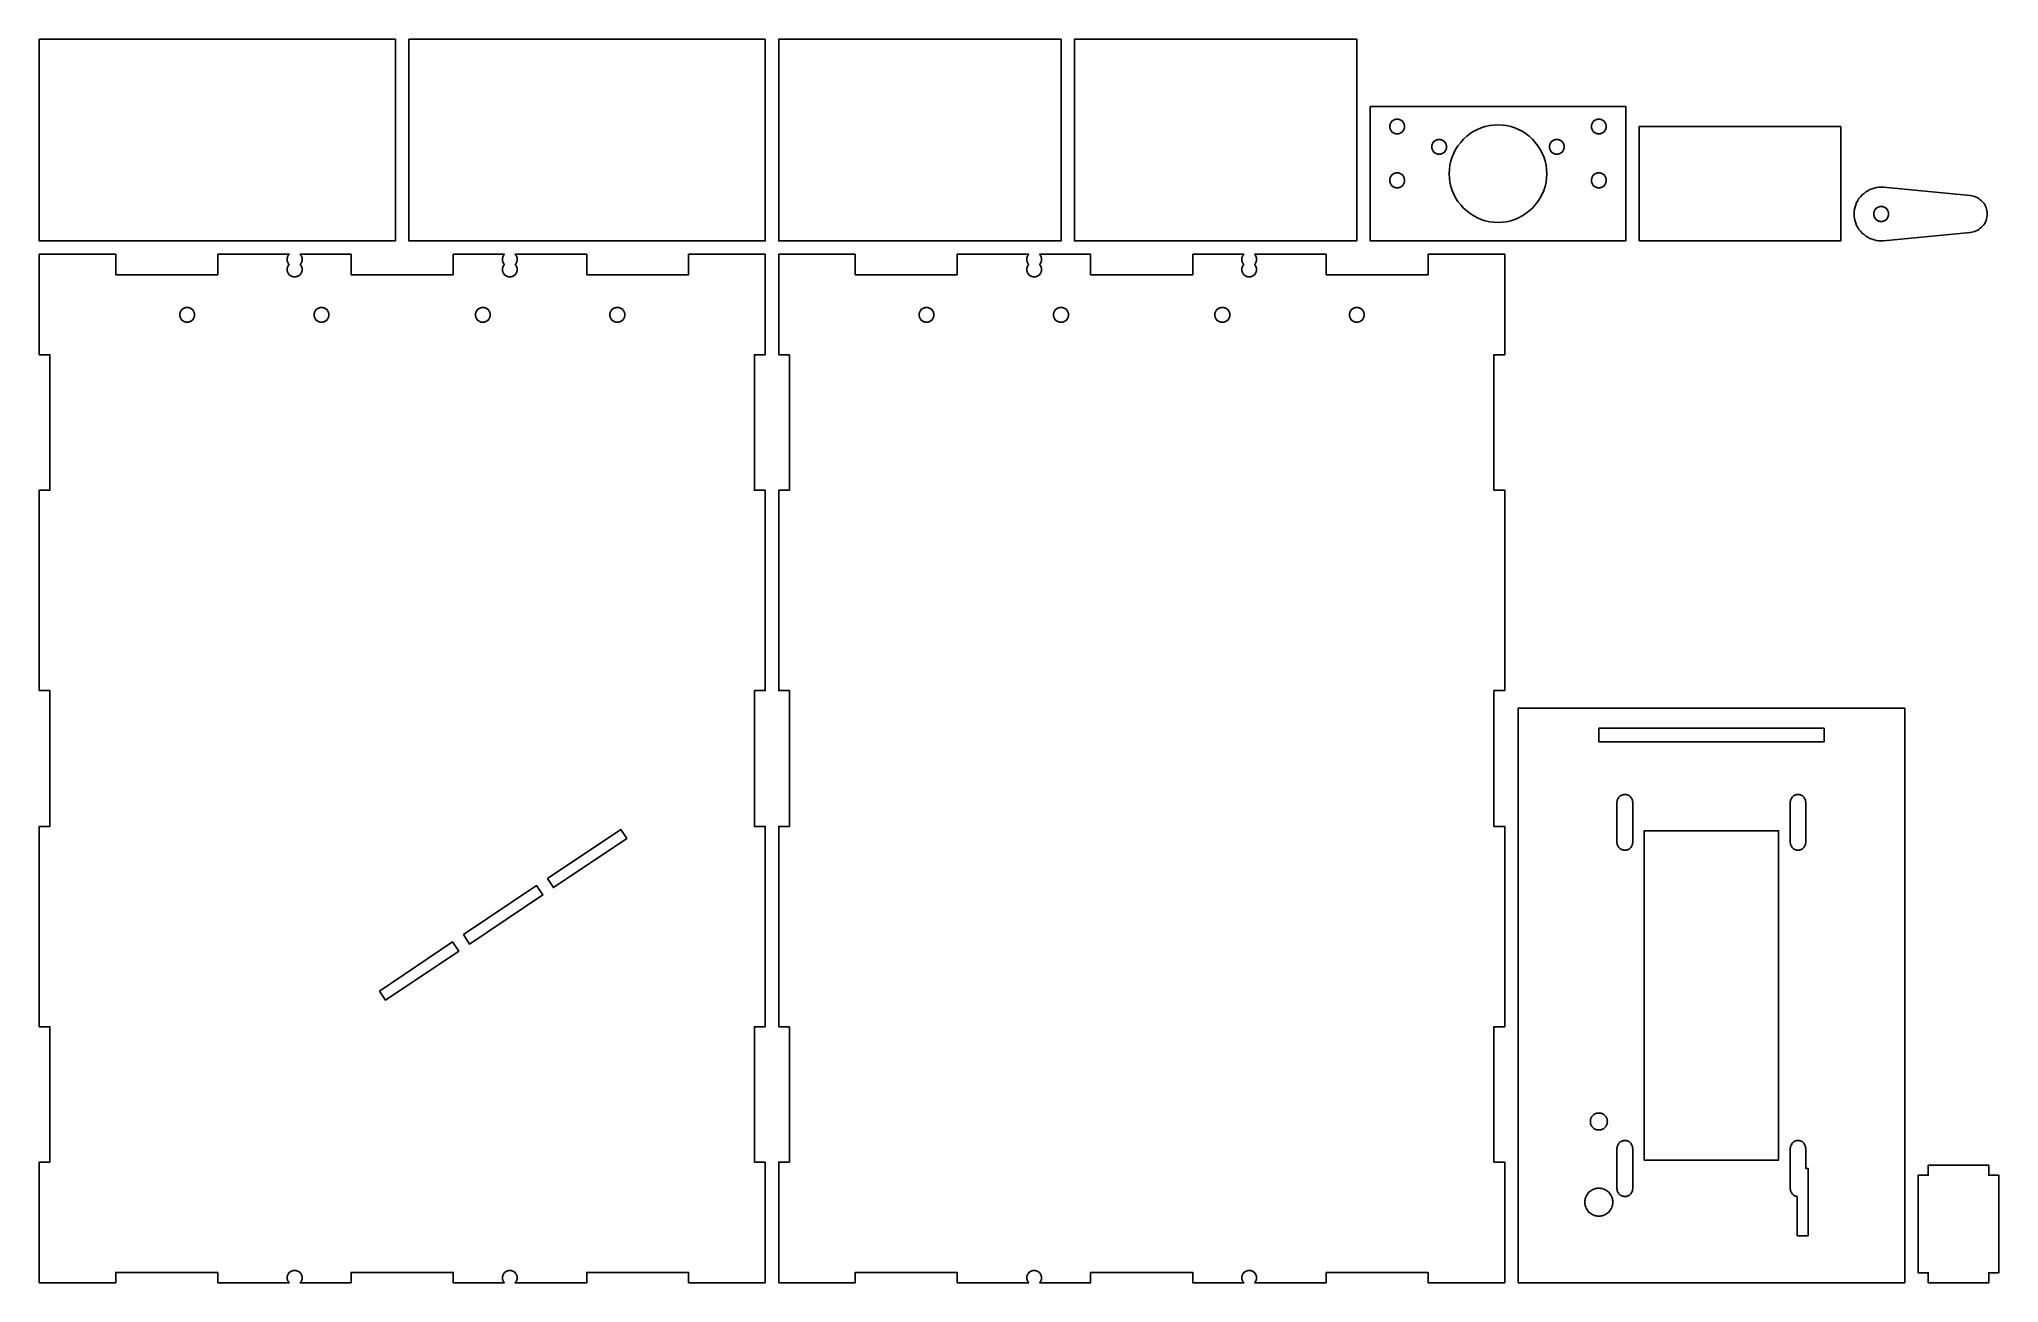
# Model space of a CAD drawing. Header units: millimetres. Extents: x 6 to 589, y 6 to 376.
import ezdxf

# ---------------------------------------------------------------- set-up
doc = ezdxf.new("R2010")
doc.units = ezdxf.units.MM
doc.layers.add('CUT', color=1, linetype='Continuous')
doc.layers.add('CUT_INNER', color=1, linetype='Continuous')

msp = doc.modelspace()

# ---------------------------------------------------------------- linework, layer by layer
at = {"layer": 'CUT'}
for points in [[(112, 376), (6, 376), (6, 316), (112, 316), (112, 376)], [(222, 376), (116, 376), (116, 316), (222, 316), (222, 376)], [(310, 376), (226, 376), (226, 316), (310, 316), (310, 376)], [(398, 376), (314, 376), (314, 316), (398, 316), (398, 376)], [(402, 356), (402, 316), (478, 316), (478, 356), (402, 356)], [(482, 316), (542, 316), (542, 350), (482, 350), (482, 316)], [(554.7, 316), (580.5, 318.5), (581, 318.6), (581.4, 318.7), (581.9, 318.8), (582.3, 319), (582.8, 319.2), (583.2, 319.5), (583.5, 319.8), (583.9, 320.1), (584.2, 320.5), (584.5, 320.8), (584.8, 321.2), (585, 321.7), (585.2, 322.1), (585.3, 322.6), (585.4, 323), (585.5, 323.5), (585.5, 324), (585.5, 324.5), (585.4, 325), (585.3, 325.4), (585.2, 325.9), (585, 326.3), (584.8, 326.8), (584.5, 327.2), (584.2, 327.5), (583.9, 327.9), (583.5, 328.2), (583.2, 328.5), (582.8, 328.8), (582.3, 329), (581.9, 329.2), (581.4, 329.3), (581, 329.4), (580.5, 329.5), (554.7, 332), (554, 332), (553.3, 332), (552.6, 331.9), (551.9, 331.7), (551.3, 331.5), (550.6, 331.3), (550, 330.9), (549.4, 330.6), (548.9, 330.1), (548.3, 329.7), (547.9, 329.1), (547.4, 328.6), (547.1, 328), (546.7, 327.4), (546.5, 326.7), (546.3, 326.1), (546.1, 325.4), (546, 324.7), (546, 324), (546, 323.3), (546.1, 322.6), (546.3, 321.9), (546.5, 321.3), (546.7, 320.6), (547.1, 320), (547.4, 319.4), (547.9, 318.9), (548.3, 318.3), (548.9, 317.9), (549.4, 317.4), (550, 317.1), (550.6, 316.7), (551.3, 316.5), (551.9, 316.3), (552.6, 316.1), (553.3, 316), (554, 316), (554.7, 316)], [(222, 41.9), (218.8, 41.9), (218.8, 82.2), (222, 82.2), (222, 141.8), (218.8, 141.8), (218.8, 182.2), (222, 182.2), (222, 241.8), (218.8, 241.8), (218.8, 282.1), (222, 282.1), (222, 312), (199.2, 312), (199.2, 305.9), (168.9, 305.9), (168.9, 312), (147.6, 312), (147.7, 311.9), (147.8, 311.8), (147.9, 311.6), (148, 311.4), (148.1, 311.3), (148.1, 311.1), (148.2, 310.9), (148.2, 310.7), (148.2, 310.5), (148.2, 310.3), (148.2, 310.1), (148.1, 309.9), (148.1, 309.7), (148, 309.6), (147.9, 309.4), (147.8, 309.2), (147.7, 309.1), (147.6, 309), (147.7, 308.9), (147.8, 308.8), (147.9, 308.6), (148, 308.4), (148.1, 308.3), (148.1, 308.1), (148.2, 307.9), (148.2, 307.7), (148.2, 307.5), (148.2, 307.3), (148.2, 307.1), (148.1, 306.9), (148.1, 306.7), (148, 306.6), (147.9, 306.4), (147.8, 306.2), (147.7, 306.1), (147.6, 305.9), (147.4, 305.8), (147.3, 305.7), (147.1, 305.6), (146.9, 305.5), (146.8, 305.4), (146.6, 305.4), (146.4, 305.3), (146.2, 305.3), (146, 305.3), (145.8, 305.3), (145.6, 305.3), (145.4, 305.4), (145.2, 305.4), (145.1, 305.5), (144.9, 305.6), (144.7, 305.7), (144.6, 305.8), (144.4, 305.9), (144.3, 306.1), (144.2, 306.2), (144.1, 306.4), (144, 306.6), (143.9, 306.7), (143.9, 306.9), (143.8, 307.1), (143.8, 307.3), (143.8, 307.5), (143.8, 307.7), (143.8, 307.9), (143.9, 308.1), (143.9, 308.3), (144, 308.4), (144.1, 308.6), (144.2, 308.8), (144.3, 308.9), (144.4, 309), (144.3, 309.1), (144.2, 309.2), (144.1, 309.4), (144, 309.6), (143.9, 309.7), (143.9, 309.9), (143.8, 310.1), (143.8, 310.3), (143.8, 310.5), (143.8, 310.7), (143.8, 310.9), (143.9, 311.1), (143.9, 311.3), (144, 311.4), (144.1, 311.6), (144.2, 311.8), (144.3, 311.9), (144.4, 312), (129.2, 312), (129.2, 305.9), (98.8, 305.9), (98.8, 312), (83.6, 312), (83.7, 311.9), (83.8, 311.8), (83.9, 311.6), (84, 311.4), (84.1, 311.3), (84.1, 311.1), (84.2, 310.9), (84.2, 310.7), (84.2, 310.5), (84.2, 310.3), (84.2, 310.1), (84.1, 309.9), (84.1, 309.7), (84, 309.6), (83.9, 309.4), (83.8, 309.2), (83.7, 309.1), (83.6, 309), (83.7, 308.9), (83.8, 308.8), (83.9, 308.6), (84, 308.4), (84.1, 308.3), (84.1, 308.1), (84.2, 307.9), (84.2, 307.7), (84.2, 307.5), (84.2, 307.3), (84.2, 307.1), (84.1, 306.9), (84.1, 306.7), (84, 306.6), (83.9, 306.4), (83.8, 306.2), (83.7, 306.1), (83.6, 305.9), (83.4, 305.8), (83.3, 305.7), (83.1, 305.6), (82.9, 305.5), (82.8, 305.4), (82.6, 305.4), (82.4, 305.3), (82.2, 305.3), (82, 305.3), (81.8, 305.3), (81.6, 305.3), (81.4, 305.4), (81.2, 305.4), (81.1, 305.5), (80.9, 305.6), (80.7, 305.7), (80.6, 305.8), (80.4, 305.9), (80.3, 306.1), (80.2, 306.2), (80.1, 306.4), (80, 306.6), (79.9, 306.7), (79.9, 306.9), (79.8, 307.1), (79.8, 307.3), (79.8, 307.5), (79.8, 307.7), (79.8, 307.9), (79.9, 308.1), (79.9, 308.3), (80, 308.4), (80.1, 308.6), (80.2, 308.8), (80.3, 308.9), (80.4, 309), (80.3, 309.1), (80.2, 309.2), (80.1, 309.4), (80, 309.6), (79.9, 309.7), (79.9, 309.9), (79.8, 310.1), (79.8, 310.3), (79.8, 310.5), (79.8, 310.7), (79.8, 310.9), (79.9, 311.1), (79.9, 311.3), (80, 311.4), (80.1, 311.6), (80.2, 311.8), (80.3, 311.9), (80.4, 312), (59.1, 312), (59.1, 305.9), (28.8, 305.9), (28.8, 312), (6, 312), (6, 282.1), (9.2, 282.1), (9.2, 241.8), (6, 241.8), (6, 182.2), (9.2, 182.2), (9.2, 141.8), (6, 141.8), (6, 82.2), (9.2, 82.2), (9.2, 41.9), (6, 41.9), (6, 6), (28.8, 6), (28.8, 9.1), (59.1, 9.1), (59.1, 6), (80.4, 6), (80.3, 6.1), (80.2, 6.2), (80.1, 6.4), (80, 6.6), (79.9, 6.7), (79.9, 6.9), (79.8, 7.1), (79.8, 7.3), (79.8, 7.5), (79.8, 7.7), (79.8, 7.9), (79.9, 8.1), (79.9, 8.3), (80, 8.4), (80.1, 8.6), (80.2, 8.8), (80.3, 8.9), (80.4, 9.1), (80.6, 9.2), (80.7, 9.3), (80.9, 9.4), (81.1, 9.5), (81.2, 9.6), (81.4, 9.6), (81.6, 9.7), (81.8, 9.7), (82, 9.7), (82.2, 9.7), (82.4, 9.7), (82.6, 9.6), (82.8, 9.6), (82.9, 9.5), (83.1, 9.4), (83.3, 9.3), (83.4, 9.2), (83.6, 9.1), (83.7, 8.9), (83.8, 8.8), (83.9, 8.6), (84, 8.4), (84.1, 8.3), (84.1, 8.1), (84.2, 7.9), (84.2, 7.7), (84.2, 7.5), (84.2, 7.3), (84.2, 7.1), (84.1, 6.9), (84.1, 6.7), (84, 6.6), (83.9, 6.4), (83.8, 6.2), (83.7, 6.1), (83.6, 6), (98.8, 6), (98.8, 9.1), (129.2, 9.1), (129.2, 6), (144.4, 6), (144.3, 6.1), (144.2, 6.2), (144.1, 6.4), (144, 6.6), (143.9, 6.7), (143.9, 6.9), (143.8, 7.1), (143.8, 7.3), (143.8, 7.5), (143.8, 7.7), (143.8, 7.9), (143.9, 8.1), (143.9, 8.3), (144, 8.4), (144.1, 8.6), (144.2, 8.8), (144.3, 8.9), (144.4, 9.1), (144.6, 9.2), (144.7, 9.3), (144.9, 9.4), (145.1, 9.5), (145.2, 9.6), (145.4, 9.6), (145.6, 9.7), (145.8, 9.7), (146, 9.7), (146.2, 9.7), (146.4, 9.7), (146.6, 9.6), (146.8, 9.6), (146.9, 9.5), (147.1, 9.4), (147.3, 9.3), (147.4, 9.2), (147.6, 9.1), (147.7, 8.9), (147.8, 8.8), (147.9, 8.6), (148, 8.4), (148.1, 8.3), (148.1, 8.1), (148.2, 7.9), (148.2, 7.7), (148.2, 7.5), (148.2, 7.3), (148.2, 7.1), (148.1, 6.9), (148.1, 6.7), (148, 6.6), (147.9, 6.4), (147.8, 6.2), (147.7, 6.1), (147.6, 6), (168.9, 6), (168.9, 9.1), (199.2, 9.1), (199.2, 6), (222, 6), (222, 41.9)], [(442, 41.9), (438.8, 41.9), (438.8, 82.2), (442, 82.2), (442, 141.8), (438.8, 141.8), (438.8, 182.2), (442, 182.2), (442, 241.8), (438.8, 241.8), (438.8, 282.1), (442, 282.1), (442, 312), (419.2, 312), (419.2, 305.9), (388.9, 305.9), (388.9, 312), (367.6, 312), (367.7, 311.9), (367.8, 311.8), (367.9, 311.6), (368, 311.4), (368.1, 311.3), (368.1, 311.1), (368.2, 310.9), (368.2, 310.7), (368.2, 310.5), (368.2, 310.3), (368.2, 310.1), (368.1, 309.9), (368.1, 309.7), (368, 309.6), (367.9, 309.4), (367.8, 309.2), (367.7, 309.1), (367.6, 309), (367.7, 308.9), (367.8, 308.8), (367.9, 308.6), (368, 308.4), (368.1, 308.3), (368.1, 308.1), (368.2, 307.9), (368.2, 307.7), (368.2, 307.5), (368.2, 307.3), (368.2, 307.1), (368.1, 306.9), (368.1, 306.7), (368, 306.6), (367.9, 306.4), (367.8, 306.2), (367.7, 306.1), (367.6, 305.9), (367.4, 305.8), (367.3, 305.7), (367.1, 305.6), (366.9, 305.5), (366.8, 305.4), (366.6, 305.4), (366.4, 305.3), (366.2, 305.3), (366, 305.3), (365.8, 305.3), (365.6, 305.3), (365.4, 305.4), (365.2, 305.4), (365.1, 305.5), (364.9, 305.6), (364.7, 305.7), (364.6, 305.8), (364.4, 305.9), (364.3, 306.1), (364.2, 306.2), (364.1, 306.4), (364, 306.6), (363.9, 306.7), (363.9, 306.9), (363.8, 307.1), (363.8, 307.3), (363.8, 307.5), (363.8, 307.7), (363.8, 307.9), (363.9, 308.1), (363.9, 308.3), (364, 308.4), (364.1, 308.6), (364.2, 308.8), (364.3, 308.9), (364.4, 309), (364.3, 309.1), (364.2, 309.2), (364.1, 309.4), (364, 309.6), (363.9, 309.7), (363.9, 309.9), (363.8, 310.1), (363.8, 310.3), (363.8, 310.5), (363.8, 310.7), (363.8, 310.9), (363.9, 311.1), (363.9, 311.3), (364, 311.4), (364.1, 311.6), (364.2, 311.8), (364.3, 311.9), (364.4, 312), (349.2, 312), (349.2, 305.9), (318.8, 305.9), (318.8, 312), (303.6, 312), (303.7, 311.9), (303.8, 311.8), (303.9, 311.6), (304, 311.4), (304.1, 311.3), (304.1, 311.1), (304.2, 310.9), (304.2, 310.7), (304.2, 310.5), (304.2, 310.3), (304.2, 310.1), (304.1, 309.9), (304.1, 309.7), (304, 309.6), (303.9, 309.4), (303.8, 309.2), (303.7, 309.1), (303.6, 309), (303.7, 308.9), (303.8, 308.8), (303.9, 308.6), (304, 308.4), (304.1, 308.3), (304.1, 308.1), (304.2, 307.9), (304.2, 307.7), (304.2, 307.5), (304.2, 307.3), (304.2, 307.1), (304.1, 306.9), (304.1, 306.7), (304, 306.6), (303.9, 306.4), (303.8, 306.2), (303.7, 306.1), (303.6, 305.9), (303.4, 305.8), (303.3, 305.7), (303.1, 305.6), (302.9, 305.5), (302.8, 305.4), (302.6, 305.4), (302.4, 305.3), (302.2, 305.3), (302, 305.3), (301.8, 305.3), (301.6, 305.3), (301.4, 305.4), (301.2, 305.4), (301.1, 305.5), (300.9, 305.6), (300.7, 305.7), (300.6, 305.8), (300.4, 305.9), (300.3, 306.1), (300.2, 306.2), (300.1, 306.4), (300, 306.6), (299.9, 306.7), (299.9, 306.9), (299.8, 307.1), (299.8, 307.3), (299.8, 307.5), (299.8, 307.7), (299.8, 307.9), (299.9, 308.1), (299.9, 308.3), (300, 308.4), (300.1, 308.6), (300.2, 308.8), (300.3, 308.9), (300.4, 309), (300.3, 309.1), (300.2, 309.2), (300.1, 309.4), (300, 309.6), (299.9, 309.7), (299.9, 309.9), (299.8, 310.1), (299.8, 310.3), (299.8, 310.5), (299.8, 310.7), (299.8, 310.9), (299.9, 311.1), (299.9, 311.3), (300, 311.4), (300.1, 311.6), (300.2, 311.8), (300.3, 311.9), (300.4, 312), (279.1, 312), (279.1, 305.9), (248.8, 305.9), (248.8, 312), (226, 312), (226, 282.1), (229.2, 282.1), (229.2, 241.8), (226, 241.8), (226, 182.2), (229.2, 182.2), (229.2, 141.8), (226, 141.8), (226, 82.2), (229.2, 82.2), (229.2, 41.9), (226, 41.9), (226, 6), (248.8, 6), (248.8, 9.1), (279.1, 9.1), (279.1, 6), (300.4, 6), (300.3, 6.1), (300.2, 6.2), (300.1, 6.4), (300, 6.6), (299.9, 6.7), (299.9, 6.9), (299.8, 7.1), (299.8, 7.3), (299.8, 7.5), (299.8, 7.7), (299.8, 7.9), (299.9, 8.1), (299.9, 8.3), (300, 8.4), (300.1, 8.6), (300.2, 8.8), (300.3, 8.9), (300.4, 9.1), (300.6, 9.2), (300.7, 9.3), (300.9, 9.4), (301.1, 9.5), (301.2, 9.6), (301.4, 9.6), (301.6, 9.7), (301.8, 9.7), (302, 9.7), (302.2, 9.7), (302.4, 9.7), (302.6, 9.6), (302.8, 9.6), (302.9, 9.5), (303.1, 9.4), (303.3, 9.3), (303.4, 9.2), (303.6, 9.1), (303.7, 8.9), (303.8, 8.8), (303.9, 8.6), (304, 8.4), (304.1, 8.3), (304.1, 8.1), (304.2, 7.9), (304.2, 7.7), (304.2, 7.5), (304.2, 7.3), (304.2, 7.1), (304.1, 6.9), (304.1, 6.7), (304, 6.6), (303.9, 6.4), (303.8, 6.2), (303.7, 6.1), (303.6, 6), (318.8, 6), (318.8, 9.1), (349.2, 9.1), (349.2, 6), (364.4, 6), (364.3, 6.1), (364.2, 6.2), (364.1, 6.4), (364, 6.6), (363.9, 6.7), (363.9, 6.9), (363.8, 7.1), (363.8, 7.3), (363.8, 7.5), (363.8, 7.7), (363.8, 7.9), (363.9, 8.1), (363.9, 8.3), (364, 8.4), (364.1, 8.6), (364.2, 8.8), (364.3, 8.9), (364.4, 9.1), (364.6, 9.2), (364.7, 9.3), (364.9, 9.4), (365.1, 9.5), (365.2, 9.6), (365.4, 9.6), (365.6, 9.7), (365.8, 9.7), (366, 9.7), (366.2, 9.7), (366.4, 9.7), (366.6, 9.6), (366.8, 9.6), (366.9, 9.5), (367.1, 9.4), (367.3, 9.3), (367.4, 9.2), (367.6, 9.1), (367.7, 8.9), (367.8, 8.8), (367.9, 8.6), (368, 8.4), (368.1, 8.3), (368.1, 8.1), (368.2, 7.9), (368.2, 7.7), (368.2, 7.5), (368.2, 7.3), (368.2, 7.1), (368.1, 6.9), (368.1, 6.7), (368, 6.6), (367.9, 6.4), (367.8, 6.2), (367.7, 6.1), (367.6, 6), (388.9, 6), (388.9, 9.1), (419.2, 9.1), (419.2, 6), (442, 6), (442, 41.9)], [(561, 177), (446, 177), (446, 6), (561, 6), (561, 177)], [(565, 9), (568, 9), (568, 6), (586, 6), (586, 9), (589, 9), (589, 38), (586, 38), (586, 41), (568, 41), (568, 38), (565, 38), (565, 9)]]:
    msp.add_lwpolyline(points, close=True, dxfattribs=at)
at = {"layer": 'CUT_INNER'}
for points in [[(412.2, 349.8), (412.2, 349.6), (412.1, 349.4), (412.1, 349.2), (412, 349.1), (411.9, 348.9), (411.8, 348.7), (411.7, 348.6), (411.6, 348.4), (411.4, 348.3), (411.3, 348.2), (411.1, 348.1), (410.9, 348), (410.8, 347.9), (410.6, 347.9), (410.4, 347.8), (410.2, 347.8), (410, 347.8), (409.8, 347.8), (409.6, 347.8), (409.4, 347.9), (409.2, 347.9), (409.1, 348), (408.9, 348.1), (408.7, 348.2), (408.6, 348.3), (408.4, 348.4), (408.3, 348.6), (408.2, 348.7), (408.1, 348.9), (408, 349.1), (407.9, 349.2), (407.9, 349.4), (407.8, 349.6), (407.8, 349.8), (407.8, 350), (407.8, 350.2), (407.8, 350.4), (407.9, 350.6), (407.9, 350.8), (408, 350.9), (408.1, 351.1), (408.2, 351.3), (408.3, 351.4), (408.4, 351.6), (408.6, 351.7), (408.7, 351.8), (408.9, 351.9), (409.1, 352), (409.2, 352.1), (409.4, 352.1), (409.6, 352.2), (409.8, 352.2), (410, 352.2), (410.2, 352.2), (410.4, 352.2), (410.6, 352.1), (410.8, 352.1), (410.9, 352), (411.1, 351.9), (411.3, 351.8), (411.4, 351.7), (411.6, 351.6), (411.7, 351.4), (411.8, 351.3), (411.9, 351.1), (412, 350.9), (412.1, 350.8), (412.1, 350.6), (412.2, 350.4), (412.2, 350.2), (412.2, 350), (412.2, 349.8)], [(454.4, 334.7), (454.3, 333.5), (454, 332.2), (453.6, 331), (453.1, 329.9), (452.6, 328.8), (451.9, 327.7), (451.1, 326.7), (450.3, 325.7), (449.3, 324.9), (448.3, 324.1), (447.2, 323.4), (446.1, 322.9), (445, 322.4), (443.8, 322), (442.5, 321.7), (441.3, 321.6), (440, 321.5), (438.7, 321.6), (437.5, 321.7), (436.2, 322), (435, 322.4), (433.9, 322.9), (432.8, 323.4), (431.7, 324.1), (430.7, 324.9), (429.7, 325.7), (428.9, 326.7), (428.1, 327.7), (427.4, 328.8), (426.9, 329.9), (426.4, 331), (426, 332.2), (425.7, 333.5), (425.6, 334.7), (425.5, 336), (425.6, 337.3), (425.7, 338.5), (426, 339.8), (426.4, 341), (426.9, 342.1), (427.4, 343.2), (428.1, 344.3), (428.9, 345.3), (429.7, 346.3), (430.7, 347.1), (431.7, 347.9), (432.8, 348.6), (433.9, 349.1), (435, 349.6), (436.2, 350), (437.5, 350.3), (438.7, 350.4), (440, 350.5), (441.3, 350.4), (442.5, 350.3), (443.8, 350), (445, 349.6), (446.1, 349.1), (447.2, 348.6), (448.3, 347.9), (449.3, 347.1), (450.3, 346.3), (451.1, 345.3), (451.9, 344.3), (452.6, 343.2), (453.1, 342.1), (453.6, 341), (454, 339.8), (454.3, 338.5), (454.4, 337.3), (454.5, 336), (454.4, 334.7)], [(472.2, 349.8), (472.2, 349.6), (472.1, 349.4), (472.1, 349.2), (472, 349.1), (471.9, 348.9), (471.8, 348.7), (471.7, 348.6), (471.6, 348.4), (471.4, 348.3), (471.3, 348.2), (471.1, 348.1), (470.9, 348), (470.8, 347.9), (470.6, 347.9), (470.4, 347.8), (470.2, 347.8), (470, 347.8), (469.8, 347.8), (469.6, 347.8), (469.4, 347.9), (469.2, 347.9), (469.1, 348), (468.9, 348.1), (468.7, 348.2), (468.6, 348.3), (468.4, 348.4), (468.3, 348.6), (468.2, 348.7), (468.1, 348.9), (468, 349.1), (467.9, 349.2), (467.9, 349.4), (467.8, 349.6), (467.8, 349.8), (467.8, 350), (467.8, 350.2), (467.8, 350.4), (467.9, 350.6), (467.9, 350.8), (468, 350.9), (468.1, 351.1), (468.2, 351.3), (468.3, 351.4), (468.4, 351.6), (468.6, 351.7), (468.7, 351.8), (468.9, 351.9), (469.1, 352), (469.2, 352.1), (469.4, 352.1), (469.6, 352.2), (469.8, 352.2), (470, 352.2), (470.2, 352.2), (470.4, 352.2), (470.6, 352.1), (470.8, 352.1), (470.9, 352), (471.1, 351.9), (471.3, 351.8), (471.4, 351.7), (471.6, 351.6), (471.7, 351.4), (471.8, 351.3), (471.9, 351.1), (472, 350.9), (472.1, 350.8), (472.1, 350.6), (472.2, 350.4), (472.2, 350.2), (472.2, 350), (472.2, 349.8)], [(424.7, 343.8), (424.7, 343.6), (424.6, 343.4), (424.6, 343.2), (424.5, 343.1), (424.4, 342.9), (424.3, 342.7), (424.2, 342.6), (424.1, 342.4), (423.9, 342.3), (423.8, 342.2), (423.6, 342.1), (423.4, 342), (423.3, 341.9), (423.1, 341.9), (422.9, 341.8), (422.7, 341.8), (422.5, 341.8), (422.3, 341.8), (422.1, 341.8), (421.9, 341.9), (421.7, 341.9), (421.6, 342), (421.4, 342.1), (421.2, 342.2), (421.1, 342.3), (420.9, 342.4), (420.8, 342.6), (420.7, 342.7), (420.6, 342.9), (420.5, 343.1), (420.4, 343.2), (420.4, 343.4), (420.3, 343.6), (420.3, 343.8), (420.3, 344), (420.3, 344.2), (420.3, 344.4), (420.4, 344.6), (420.4, 344.8), (420.5, 344.9), (420.6, 345.1), (420.7, 345.3), (420.8, 345.4), (420.9, 345.6), (421.1, 345.7), (421.2, 345.8), (421.4, 345.9), (421.6, 346), (421.7, 346.1), (421.9, 346.1), (422.1, 346.2), (422.3, 346.2), (422.5, 346.2), (422.7, 346.2), (422.9, 346.2), (423.1, 346.1), (423.3, 346.1), (423.4, 346), (423.6, 345.9), (423.8, 345.8), (423.9, 345.7), (424.1, 345.6), (424.2, 345.4), (424.3, 345.3), (424.4, 345.1), (424.5, 344.9), (424.6, 344.8), (424.6, 344.6), (424.7, 344.4), (424.7, 344.2), (424.7, 344), (424.7, 343.8)], [(459.7, 343.8), (459.7, 343.6), (459.6, 343.4), (459.6, 343.2), (459.5, 343.1), (459.4, 342.9), (459.3, 342.7), (459.2, 342.6), (459.1, 342.4), (458.9, 342.3), (458.8, 342.2), (458.6, 342.1), (458.4, 342), (458.3, 341.9), (458.1, 341.9), (457.9, 341.8), (457.7, 341.8), (457.5, 341.8), (457.3, 341.8), (457.1, 341.8), (456.9, 341.9), (456.7, 341.9), (456.6, 342), (456.4, 342.1), (456.2, 342.2), (456.1, 342.3), (455.9, 342.4), (455.8, 342.6), (455.7, 342.7), (455.6, 342.9), (455.5, 343.1), (455.4, 343.2), (455.4, 343.4), (455.3, 343.6), (455.3, 343.8), (455.3, 344), (455.3, 344.2), (455.3, 344.4), (455.4, 344.6), (455.4, 344.8), (455.5, 344.9), (455.6, 345.1), (455.7, 345.3), (455.8, 345.4), (455.9, 345.6), (456.1, 345.7), (456.2, 345.8), (456.4, 345.9), (456.6, 346), (456.7, 346.1), (456.9, 346.1), (457.1, 346.2), (457.3, 346.2), (457.5, 346.2), (457.7, 346.2), (457.9, 346.2), (458.1, 346.1), (458.3, 346.1), (458.4, 346), (458.6, 345.9), (458.8, 345.8), (458.9, 345.7), (459.1, 345.6), (459.2, 345.4), (459.3, 345.3), (459.4, 345.1), (459.5, 344.9), (459.6, 344.8), (459.6, 344.6), (459.7, 344.4), (459.7, 344.2), (459.7, 344), (459.7, 343.8)], [(412.2, 333.8), (412.2, 333.6), (412.1, 333.4), (412.1, 333.2), (412, 333.1), (411.9, 332.9), (411.8, 332.7), (411.7, 332.6), (411.6, 332.4), (411.4, 332.3), (411.3, 332.2), (411.1, 332.1), (410.9, 332), (410.8, 331.9), (410.6, 331.9), (410.4, 331.8), (410.2, 331.8), (410, 331.8), (409.8, 331.8), (409.6, 331.8), (409.4, 331.9), (409.2, 331.9), (409.1, 332), (408.9, 332.1), (408.7, 332.2), (408.6, 332.3), (408.4, 332.4), (408.3, 332.6), (408.2, 332.7), (408.1, 332.9), (408, 333.1), (407.9, 333.2), (407.9, 333.4), (407.8, 333.6), (407.8, 333.8), (407.8, 334), (407.8, 334.2), (407.8, 334.4), (407.9, 334.6), (407.9, 334.8), (408, 334.9), (408.1, 335.1), (408.2, 335.3), (408.3, 335.4), (408.4, 335.6), (408.6, 335.7), (408.7, 335.8), (408.9, 335.9), (409.1, 336), (409.2, 336.1), (409.4, 336.1), (409.6, 336.2), (409.8, 336.2), (410, 336.2), (410.2, 336.2), (410.4, 336.2), (410.6, 336.1), (410.8, 336.1), (410.9, 336), (411.1, 335.9), (411.3, 335.8), (411.4, 335.7), (411.6, 335.6), (411.7, 335.4), (411.8, 335.3), (411.9, 335.1), (412, 334.9), (412.1, 334.8), (412.1, 334.6), (412.2, 334.4), (412.2, 334.2), (412.2, 334), (412.2, 333.8)], [(472.2, 333.8), (472.2, 333.6), (472.1, 333.4), (472.1, 333.2), (472, 333.1), (471.9, 332.9), (471.8, 332.7), (471.7, 332.6), (471.6, 332.4), (471.4, 332.3), (471.3, 332.2), (471.1, 332.1), (470.9, 332), (470.8, 331.9), (470.6, 331.9), (470.4, 331.8), (470.2, 331.8), (470, 331.8), (469.8, 331.8), (469.6, 331.8), (469.4, 331.9), (469.2, 331.9), (469.1, 332), (468.9, 332.1), (468.7, 332.2), (468.6, 332.3), (468.4, 332.4), (468.3, 332.6), (468.2, 332.7), (468.1, 332.9), (468, 333.1), (467.9, 333.2), (467.9, 333.4), (467.8, 333.6), (467.8, 333.8), (467.8, 334), (467.8, 334.2), (467.8, 334.4), (467.9, 334.6), (467.9, 334.8), (468, 334.9), (468.1, 335.1), (468.2, 335.3), (468.3, 335.4), (468.4, 335.6), (468.6, 335.7), (468.7, 335.8), (468.9, 335.9), (469.1, 336), (469.2, 336.1), (469.4, 336.1), (469.6, 336.2), (469.8, 336.2), (470, 336.2), (470.2, 336.2), (470.4, 336.2), (470.6, 336.1), (470.8, 336.1), (470.9, 336), (471.1, 335.9), (471.3, 335.8), (471.4, 335.7), (471.6, 335.6), (471.7, 335.4), (471.8, 335.3), (471.9, 335.1), (472, 334.9), (472.1, 334.8), (472.1, 334.6), (472.2, 334.4), (472.2, 334.2), (472.2, 334), (472.2, 333.8)], [(553.8, 321.8), (553.6, 321.8), (553.4, 321.9), (553.2, 321.9), (553.1, 322), (552.9, 322.1), (552.7, 322.2), (552.6, 322.3), (552.4, 322.4), (552.3, 322.6), (552.2, 322.7), (552.1, 322.9), (552, 323.1), (551.9, 323.2), (551.9, 323.4), (551.8, 323.6), (551.8, 323.8), (551.8, 324), (551.8, 324.2), (551.8, 324.4), (551.9, 324.6), (551.9, 324.8), (552, 324.9), (552.1, 325.1), (552.2, 325.3), (552.3, 325.4), (552.4, 325.6), (552.6, 325.7), (552.7, 325.8), (552.9, 325.9), (553.1, 326), (553.2, 326.1), (553.4, 326.1), (553.6, 326.2), (553.8, 326.2), (554, 326.2), (554.2, 326.2), (554.4, 326.2), (554.6, 326.1), (554.8, 326.1), (554.9, 326), (555.1, 325.9), (555.3, 325.8), (555.4, 325.7), (555.6, 325.6), (555.7, 325.4), (555.8, 325.3), (555.9, 325.1), (556, 324.9), (556.1, 324.8), (556.1, 324.6), (556.2, 324.4), (556.2, 324.2), (556.2, 324), (556.2, 323.8), (556.2, 323.6), (556.1, 323.4), (556.1, 323.2), (556, 323.1), (555.9, 322.9), (555.8, 322.7), (555.7, 322.6), (555.6, 322.4), (555.4, 322.3), (555.3, 322.2), (555.1, 322.1), (554.9, 322), (554.8, 321.9), (554.6, 321.9), (554.4, 321.8), (554.2, 321.8), (554, 321.8), (553.8, 321.8)], [(49.8, 291.8), (49.6, 291.8), (49.4, 291.9), (49.2, 291.9), (49.1, 292), (48.9, 292.1), (48.7, 292.2), (48.6, 292.3), (48.4, 292.4), (48.3, 292.6), (48.2, 292.7), (48.1, 292.9), (48, 293.1), (47.9, 293.2), (47.9, 293.4), (47.8, 293.6), (47.8, 293.8), (47.8, 294), (47.8, 294.2), (47.8, 294.4), (47.9, 294.6), (47.9, 294.8), (48, 294.9), (48.1, 295.1), (48.2, 295.3), (48.3, 295.4), (48.4, 295.6), (48.6, 295.7), (48.7, 295.8), (48.9, 295.9), (49.1, 296), (49.2, 296.1), (49.4, 296.1), (49.6, 296.2), (49.8, 296.2), (50, 296.2), (50.2, 296.2), (50.4, 296.2), (50.6, 296.1), (50.8, 296.1), (50.9, 296), (51.1, 295.9), (51.3, 295.8), (51.4, 295.7), (51.6, 295.6), (51.7, 295.4), (51.8, 295.3), (51.9, 295.1), (52, 294.9), (52.1, 294.8), (52.1, 294.6), (52.2, 294.4), (52.2, 294.2), (52.2, 294), (52.2, 293.8), (52.2, 293.6), (52.1, 293.4), (52.1, 293.2), (52, 293.1), (51.9, 292.9), (51.8, 292.7), (51.7, 292.6), (51.6, 292.4), (51.4, 292.3), (51.3, 292.2), (51.1, 292.1), (50.9, 292), (50.8, 291.9), (50.6, 291.9), (50.4, 291.8), (50.2, 291.8), (50, 291.8), (49.8, 291.8)], [(89.8, 291.8), (89.6, 291.8), (89.4, 291.9), (89.2, 291.9), (89.1, 292), (88.9, 292.1), (88.7, 292.2), (88.6, 292.3), (88.4, 292.4), (88.3, 292.6), (88.2, 292.7), (88.1, 292.9), (88, 293.1), (87.9, 293.2), (87.9, 293.4), (87.8, 293.6), (87.8, 293.8), (87.8, 294), (87.8, 294.2), (87.8, 294.4), (87.9, 294.6), (87.9, 294.8), (88, 294.9), (88.1, 295.1), (88.2, 295.3), (88.3, 295.4), (88.4, 295.6), (88.6, 295.7), (88.7, 295.8), (88.9, 295.9), (89.1, 296), (89.2, 296.1), (89.4, 296.1), (89.6, 296.2), (89.8, 296.2), (90, 296.2), (90.2, 296.2), (90.4, 296.2), (90.6, 296.1), (90.8, 296.1), (90.9, 296), (91.1, 295.9), (91.3, 295.8), (91.4, 295.7), (91.6, 295.6), (91.7, 295.4), (91.8, 295.3), (91.9, 295.1), (92, 294.9), (92.1, 294.8), (92.1, 294.6), (92.2, 294.4), (92.2, 294.2), (92.2, 294), (92.2, 293.8), (92.2, 293.6), (92.1, 293.4), (92.1, 293.2), (92, 293.1), (91.9, 292.9), (91.8, 292.7), (91.7, 292.6), (91.6, 292.4), (91.4, 292.3), (91.3, 292.2), (91.1, 292.1), (90.9, 292), (90.8, 291.9), (90.6, 291.9), (90.4, 291.8), (90.2, 291.8), (90, 291.8), (89.8, 291.8)], [(137.8, 291.8), (137.6, 291.8), (137.4, 291.9), (137.2, 291.9), (137.1, 292), (136.9, 292.1), (136.7, 292.2), (136.6, 292.3), (136.4, 292.4), (136.3, 292.6), (136.2, 292.7), (136.1, 292.9), (136, 293.1), (135.9, 293.2), (135.9, 293.4), (135.8, 293.6), (135.8, 293.8), (135.8, 294), (135.8, 294.2), (135.8, 294.4), (135.9, 294.6), (135.9, 294.8), (136, 294.9), (136.1, 295.1), (136.2, 295.3), (136.3, 295.4), (136.4, 295.6), (136.6, 295.7), (136.7, 295.8), (136.9, 295.9), (137.1, 296), (137.2, 296.1), (137.4, 296.1), (137.6, 296.2), (137.8, 296.2), (138, 296.2), (138.2, 296.2), (138.4, 296.2), (138.6, 296.1), (138.8, 296.1), (138.9, 296), (139.1, 295.9), (139.3, 295.8), (139.4, 295.7), (139.6, 295.6), (139.7, 295.4), (139.8, 295.3), (139.9, 295.1), (140, 294.9), (140.1, 294.8), (140.1, 294.6), (140.2, 294.4), (140.2, 294.2), (140.2, 294), (140.2, 293.8), (140.2, 293.6), (140.1, 293.4), (140.1, 293.2), (140, 293.1), (139.9, 292.9), (139.8, 292.7), (139.7, 292.6), (139.6, 292.4), (139.4, 292.3), (139.3, 292.2), (139.1, 292.1), (138.9, 292), (138.8, 291.9), (138.6, 291.9), (138.4, 291.8), (138.2, 291.8), (138, 291.8), (137.8, 291.8)], [(177.8, 291.8), (177.6, 291.8), (177.4, 291.9), (177.2, 291.9), (177.1, 292), (176.9, 292.1), (176.7, 292.2), (176.6, 292.3), (176.4, 292.4), (176.3, 292.6), (176.2, 292.7), (176.1, 292.9), (176, 293.1), (175.9, 293.2), (175.9, 293.4), (175.8, 293.6), (175.8, 293.8), (175.8, 294), (175.8, 294.2), (175.8, 294.4), (175.9, 294.6), (175.9, 294.8), (176, 294.9), (176.1, 295.1), (176.2, 295.3), (176.3, 295.4), (176.4, 295.6), (176.6, 295.7), (176.7, 295.8), (176.9, 295.9), (177.1, 296), (177.2, 296.1), (177.4, 296.1), (177.6, 296.2), (177.8, 296.2), (178, 296.2), (178.2, 296.2), (178.4, 296.2), (178.6, 296.1), (178.8, 296.1), (178.9, 296), (179.1, 295.9), (179.3, 295.8), (179.4, 295.7), (179.6, 295.6), (179.7, 295.4), (179.8, 295.3), (179.9, 295.1), (180, 294.9), (180.1, 294.8), (180.1, 294.6), (180.2, 294.4), (180.2, 294.2), (180.2, 294), (180.2, 293.8), (180.2, 293.6), (180.1, 293.4), (180.1, 293.2), (180, 293.1), (179.9, 292.9), (179.8, 292.7), (179.7, 292.6), (179.6, 292.4), (179.4, 292.3), (179.3, 292.2), (179.1, 292.1), (178.9, 292), (178.8, 291.9), (178.6, 291.9), (178.4, 291.8), (178.2, 291.8), (178, 291.8), (177.8, 291.8)], [(269.8, 291.8), (269.6, 291.8), (269.4, 291.9), (269.2, 291.9), (269.1, 292), (268.9, 292.1), (268.7, 292.2), (268.6, 292.3), (268.4, 292.4), (268.3, 292.6), (268.2, 292.7), (268.1, 292.9), (268, 293.1), (267.9, 293.2), (267.9, 293.4), (267.8, 293.6), (267.8, 293.8), (267.8, 294), (267.8, 294.2), (267.8, 294.4), (267.9, 294.6), (267.9, 294.8), (268, 294.9), (268.1, 295.1), (268.2, 295.3), (268.3, 295.4), (268.4, 295.6), (268.6, 295.7), (268.7, 295.8), (268.9, 295.9), (269.1, 296), (269.2, 296.1), (269.4, 296.1), (269.6, 296.2), (269.8, 296.2), (270, 296.2), (270.2, 296.2), (270.4, 296.2), (270.6, 296.1), (270.8, 296.1), (270.9, 296), (271.1, 295.9), (271.3, 295.8), (271.4, 295.7), (271.6, 295.6), (271.7, 295.4), (271.8, 295.3), (271.9, 295.1), (272, 294.9), (272.1, 294.8), (272.1, 294.6), (272.2, 294.4), (272.2, 294.2), (272.2, 294), (272.2, 293.8), (272.2, 293.6), (272.1, 293.4), (272.1, 293.2), (272, 293.1), (271.9, 292.9), (271.8, 292.7), (271.7, 292.6), (271.6, 292.4), (271.4, 292.3), (271.3, 292.2), (271.1, 292.1), (270.9, 292), (270.8, 291.9), (270.6, 291.9), (270.4, 291.8), (270.2, 291.8), (270, 291.8), (269.8, 291.8)], [(309.8, 291.8), (309.6, 291.8), (309.4, 291.9), (309.2, 291.9), (309.1, 292), (308.9, 292.1), (308.7, 292.2), (308.6, 292.3), (308.4, 292.4), (308.3, 292.6), (308.2, 292.7), (308.1, 292.9), (308, 293.1), (307.9, 293.2), (307.9, 293.4), (307.8, 293.6), (307.8, 293.8), (307.8, 294), (307.8, 294.2), (307.8, 294.4), (307.9, 294.6), (307.9, 294.8), (308, 294.9), (308.1, 295.1), (308.2, 295.3), (308.3, 295.4), (308.4, 295.6), (308.6, 295.7), (308.7, 295.8), (308.9, 295.9), (309.1, 296), (309.2, 296.1), (309.4, 296.1), (309.6, 296.2), (309.8, 296.2), (310, 296.2), (310.2, 296.2), (310.4, 296.2), (310.6, 296.1), (310.8, 296.1), (310.9, 296), (311.1, 295.9), (311.3, 295.8), (311.4, 295.7), (311.6, 295.6), (311.7, 295.4), (311.8, 295.3), (311.9, 295.1), (312, 294.9), (312.1, 294.8), (312.1, 294.6), (312.2, 294.4), (312.2, 294.2), (312.2, 294), (312.2, 293.8), (312.2, 293.6), (312.1, 293.4), (312.1, 293.2), (312, 293.1), (311.9, 292.9), (311.8, 292.7), (311.7, 292.6), (311.6, 292.4), (311.4, 292.3), (311.3, 292.2), (311.1, 292.1), (310.9, 292), (310.8, 291.9), (310.6, 291.9), (310.4, 291.8), (310.2, 291.8), (310, 291.8), (309.8, 291.8)], [(357.8, 291.8), (357.6, 291.8), (357.4, 291.9), (357.2, 291.9), (357.1, 292), (356.9, 292.1), (356.7, 292.2), (356.6, 292.3), (356.4, 292.4), (356.3, 292.6), (356.2, 292.7), (356.1, 292.9), (356, 293.1), (355.9, 293.2), (355.9, 293.4), (355.8, 293.6), (355.8, 293.8), (355.8, 294), (355.8, 294.2), (355.8, 294.4), (355.9, 294.6), (355.9, 294.8), (356, 294.9), (356.1, 295.1), (356.2, 295.3), (356.3, 295.4), (356.4, 295.6), (356.6, 295.7), (356.7, 295.8), (356.9, 295.9), (357.1, 296), (357.2, 296.1), (357.4, 296.1), (357.6, 296.2), (357.8, 296.2), (358, 296.2), (358.2, 296.2), (358.4, 296.2), (358.6, 296.1), (358.8, 296.1), (358.9, 296), (359.1, 295.9), (359.3, 295.8), (359.4, 295.7), (359.6, 295.6), (359.7, 295.4), (359.8, 295.3), (359.9, 295.1), (360, 294.9), (360.1, 294.8), (360.1, 294.6), (360.2, 294.4), (360.2, 294.2), (360.2, 294), (360.2, 293.8), (360.2, 293.6), (360.1, 293.4), (360.1, 293.2), (360, 293.1), (359.9, 292.9), (359.8, 292.7), (359.7, 292.6), (359.6, 292.4), (359.4, 292.3), (359.3, 292.2), (359.1, 292.1), (358.9, 292), (358.8, 291.9), (358.6, 291.9), (358.4, 291.8), (358.2, 291.8), (358, 291.8), (357.8, 291.8)], [(397.8, 291.8), (397.6, 291.8), (397.4, 291.9), (397.2, 291.9), (397.1, 292), (396.9, 292.1), (396.7, 292.2), (396.6, 292.3), (396.4, 292.4), (396.3, 292.6), (396.2, 292.7), (396.1, 292.9), (396, 293.1), (395.9, 293.2), (395.9, 293.4), (395.8, 293.6), (395.8, 293.8), (395.8, 294), (395.8, 294.2), (395.8, 294.4), (395.9, 294.6), (395.9, 294.8), (396, 294.9), (396.1, 295.1), (396.2, 295.3), (396.3, 295.4), (396.4, 295.6), (396.6, 295.7), (396.7, 295.8), (396.9, 295.9), (397.1, 296), (397.2, 296.1), (397.4, 296.1), (397.6, 296.2), (397.8, 296.2), (398, 296.2), (398.2, 296.2), (398.4, 296.2), (398.6, 296.1), (398.8, 296.1), (398.9, 296), (399.1, 295.9), (399.3, 295.8), (399.4, 295.7), (399.6, 295.6), (399.7, 295.4), (399.8, 295.3), (399.9, 295.1), (400, 294.9), (400.1, 294.8), (400.1, 294.6), (400.2, 294.4), (400.2, 294.2), (400.2, 294), (400.2, 293.8), (400.2, 293.6), (400.1, 293.4), (400.1, 293.2), (400, 293.1), (399.9, 292.9), (399.8, 292.7), (399.7, 292.6), (399.6, 292.4), (399.4, 292.3), (399.3, 292.2), (399.1, 292.1), (398.9, 292), (398.8, 291.9), (398.6, 291.9), (398.4, 291.8), (398.2, 291.8), (398, 291.8), (397.8, 291.8)], [(470, 167), (470, 171), (537, 171), (537, 167), (470, 167)], [(477.5, 134.7), (477.4, 134.7), (477.2, 134.8), (477, 134.8), (476.8, 134.9), (476.6, 135), (476.4, 135.1), (476.3, 135.2), (476.1, 135.4), (476, 135.5), (475.9, 135.7), (475.8, 135.9), (475.7, 136), (475.6, 136.2), (475.5, 136.4), (475.5, 136.6), (475.5, 136.8), (475.4, 137), (475.4, 149), (475.5, 149.2), (475.5, 149.4), (475.5, 149.6), (475.6, 149.8), (475.7, 150), (475.8, 150.1), (475.9, 150.3), (476, 150.5), (476.1, 150.6), (476.3, 150.8), (476.4, 150.9), (476.6, 151), (476.8, 151.1), (477, 151.2), (477.2, 151.2), (477.4, 151.3), (477.5, 151.3), (477.7, 151.3), (478, 151.3), (478.1, 151.3), (478.3, 151.2), (478.5, 151.2), (478.7, 151.1), (478.9, 151), (479.1, 150.9), (479.2, 150.8), (479.4, 150.6), (479.5, 150.5), (479.6, 150.3), (479.7, 150.1), (479.8, 150), (479.9, 149.8), (480, 149.6), (480, 149.4), (480, 149.2), (480.1, 149), (480.1, 137), (480, 136.8), (480, 136.6), (480, 136.4), (479.9, 136.2), (479.8, 136), (479.7, 135.9), (479.6, 135.7), (479.5, 135.5), (479.4, 135.4), (479.2, 135.2), (479.1, 135.1), (478.9, 135), (478.7, 134.9), (478.5, 134.8), (478.3, 134.8), (478.1, 134.7), (478, 134.7), (477.7, 134.7), (477.5, 134.7)], [(529, 134.7), (528.9, 134.7), (528.7, 134.8), (528.5, 134.8), (528.3, 134.9), (528.1, 135), (527.9, 135.1), (527.8, 135.2), (527.6, 135.4), (527.5, 135.5), (527.4, 135.7), (527.3, 135.9), (527.2, 136), (527.1, 136.2), (527, 136.4), (527, 136.6), (527, 136.8), (526.9, 137), (526.9, 149), (527, 149.2), (527, 149.4), (527, 149.6), (527.1, 149.8), (527.2, 150), (527.3, 150.1), (527.4, 150.3), (527.5, 150.5), (527.6, 150.6), (527.8, 150.8), (527.9, 150.9), (528.1, 151), (528.3, 151.1), (528.5, 151.2), (528.7, 151.2), (528.9, 151.3), (529, 151.3), (529.3, 151.3), (529.5, 151.3), (529.6, 151.3), (529.8, 151.2), (530, 151.2), (530.2, 151.1), (530.4, 151), (530.6, 150.9), (530.7, 150.8), (530.9, 150.6), (531, 150.5), (531.1, 150.3), (531.2, 150.1), (531.3, 150), (531.4, 149.8), (531.5, 149.6), (531.5, 149.4), (531.5, 149.2), (531.6, 149), (531.6, 137), (531.5, 136.8), (531.5, 136.6), (531.5, 136.4), (531.4, 136.2), (531.3, 136), (531.2, 135.9), (531.1, 135.7), (531, 135.5), (530.9, 135.4), (530.7, 135.2), (530.6, 135.1), (530.4, 135), (530.2, 134.9), (530, 134.8), (529.8, 134.8), (529.6, 134.7), (529.5, 134.7), (529.3, 134.7), (529, 134.7)], [(157.2, 126.3), (179, 140.9), (180.8, 138.2), (159, 123.6), (157.2, 126.3)], [(483.5, 42.5), (483.5, 140.5), (523.5, 140.5), (523.5, 42.5), (483.5, 42.5)], [(132.2, 109.6), (154, 124.2), (155.8, 121.4), (134, 106.8), (132.2, 109.6)], [(107.2, 92.8), (129, 107.4), (130.8, 104.7), (109, 90.1), (107.2, 92.8)], [(469.8, 51.5), (469.6, 51.5), (469.3, 51.5), (469.1, 51.6), (468.9, 51.7), (468.7, 51.8), (468.5, 51.9), (468.4, 52), (468.2, 52.2), (468, 52.4), (467.9, 52.5), (467.8, 52.7), (467.7, 52.9), (467.6, 53.1), (467.5, 53.3), (467.5, 53.6), (467.5, 53.8), (467.5, 54), (467.5, 54.2), (467.5, 54.4), (467.5, 54.7), (467.6, 54.9), (467.7, 55.1), (467.8, 55.3), (467.9, 55.5), (468, 55.6), (468.2, 55.8), (468.4, 56), (468.5, 56.1), (468.7, 56.2), (468.9, 56.3), (469.1, 56.4), (469.3, 56.5), (469.6, 56.5), (469.8, 56.5), (470, 56.5), (470.2, 56.5), (470.4, 56.5), (470.7, 56.5), (470.9, 56.4), (471.1, 56.3), (471.3, 56.2), (471.5, 56.1), (471.6, 56), (471.8, 55.8), (472, 55.6), (472.1, 55.5), (472.2, 55.3), (472.3, 55.1), (472.4, 54.9), (472.5, 54.7), (472.5, 54.4), (472.5, 54.2), (472.6, 54), (472.5, 53.8), (472.5, 53.6), (472.5, 53.3), (472.4, 53.1), (472.3, 52.9), (472.2, 52.7), (472.1, 52.5), (472, 52.4), (471.8, 52.2), (471.6, 52), (471.5, 51.9), (471.3, 51.8), (471.1, 51.7), (470.9, 51.6), (470.7, 51.5), (470.4, 51.5), (470.2, 51.5), (470, 51.5), (469.8, 51.5)], [(477.5, 31.7), (477.4, 31.7), (477.2, 31.8), (477, 31.8), (476.8, 31.9), (476.6, 32), (476.4, 32.1), (476.3, 32.2), (476.1, 32.4), (476, 32.5), (475.9, 32.7), (475.8, 32.9), (475.7, 33), (475.6, 33.2), (475.5, 33.4), (475.5, 33.6), (475.5, 33.8), (475.4, 34), (475.4, 46), (475.5, 46.2), (475.5, 46.4), (475.5, 46.6), (475.6, 46.8), (475.7, 47), (475.8, 47.1), (475.9, 47.3), (476, 47.5), (476.1, 47.6), (476.3, 47.8), (476.4, 47.9), (476.6, 48), (476.8, 48.1), (477, 48.2), (477.2, 48.2), (477.4, 48.3), (477.5, 48.3), (477.7, 48.3), (478, 48.3), (478.1, 48.3), (478.3, 48.2), (478.5, 48.2), (478.7, 48.1), (478.9, 48), (479.1, 47.9), (479.2, 47.8), (479.4, 47.6), (479.5, 47.5), (479.6, 47.3), (479.7, 47.1), (479.8, 47), (479.9, 46.8), (480, 46.6), (480, 46.4), (480, 46.2), (480.1, 46), (480.1, 34), (480, 33.8), (480, 33.6), (480, 33.4), (479.9, 33.2), (479.8, 33), (479.7, 32.9), (479.6, 32.7), (479.5, 32.5), (479.4, 32.4), (479.2, 32.2), (479.1, 32.1), (478.9, 32), (478.7, 31.9), (478.5, 31.8), (478.3, 31.8), (478.1, 31.7), (478, 31.7), (477.7, 31.7), (477.5, 31.7)], [(529, 20), (529, 31.7), (528.9, 31.7), (528.7, 31.8), (528.5, 31.8), (528.3, 31.9), (528.1, 32), (527.9, 32.1), (527.8, 32.2), (527.6, 32.4), (527.5, 32.5), (527.4, 32.7), (527.3, 32.9), (527.2, 33), (527.1, 33.2), (527, 33.4), (527, 33.6), (527, 33.8), (526.9, 34), (526.9, 46), (527, 46.2), (527, 46.4), (527, 46.6), (527.1, 46.8), (527.2, 47), (527.3, 47.1), (527.4, 47.3), (527.5, 47.5), (527.6, 47.6), (527.8, 47.8), (527.9, 47.9), (528.1, 48), (528.3, 48.1), (528.5, 48.2), (528.7, 48.2), (528.9, 48.3), (529, 48.3), (529.3, 48.3), (529.5, 48.3), (529.6, 48.3), (529.8, 48.2), (530, 48.2), (530.2, 48.1), (530.4, 48), (530.6, 47.9), (530.7, 47.8), (530.9, 47.6), (531, 47.5), (531.1, 47.3), (531.2, 47.1), (531.3, 47), (531.4, 46.8), (531.5, 46.6), (531.5, 46.4), (531.5, 46.2), (531.6, 46), (531.6, 40), (532.3, 40), (532.3, 20), (529, 20)], [(469.6, 25.8), (469.3, 25.9), (468.9, 25.9), (468.6, 26.1), (468.2, 26.2), (467.9, 26.4), (467.6, 26.6), (467.3, 26.8), (467, 27), (466.8, 27.3), (466.6, 27.6), (466.4, 27.9), (466.2, 28.2), (466.1, 28.6), (465.9, 28.9), (465.9, 29.3), (465.8, 29.6), (465.8, 30), (465.8, 30.4), (465.9, 30.7), (465.9, 31.1), (466.1, 31.4), (466.2, 31.8), (466.4, 32.1), (466.6, 32.4), (466.8, 32.7), (467, 33), (467.3, 33.2), (467.6, 33.4), (467.9, 33.6), (468.2, 33.8), (468.6, 33.9), (468.9, 34.1), (469.3, 34.1), (469.6, 34.2), (470, 34.2), (470.4, 34.2), (470.7, 34.1), (471.1, 34.1), (471.4, 33.9), (471.8, 33.8), (472.1, 33.6), (472.4, 33.4), (472.7, 33.2), (473, 33), (473.2, 32.7), (473.4, 32.4), (473.6, 32.1), (473.8, 31.8), (473.9, 31.4), (474.1, 31.1), (474.1, 30.7), (474.2, 30.4), (474.2, 30), (474.2, 29.6), (474.1, 29.3), (474.1, 28.9), (473.9, 28.6), (473.8, 28.2), (473.6, 27.9), (473.4, 27.6), (473.2, 27.3), (473, 27), (472.7, 26.8), (472.4, 26.6), (472.1, 26.4), (471.8, 26.2), (471.4, 26.1), (471.1, 25.9), (470.7, 25.9), (470.4, 25.8), (470, 25.8), (469.6, 25.8)]]:
    msp.add_lwpolyline(points, close=True, dxfattribs=at)

doc.saveas('drawing.dxf')
